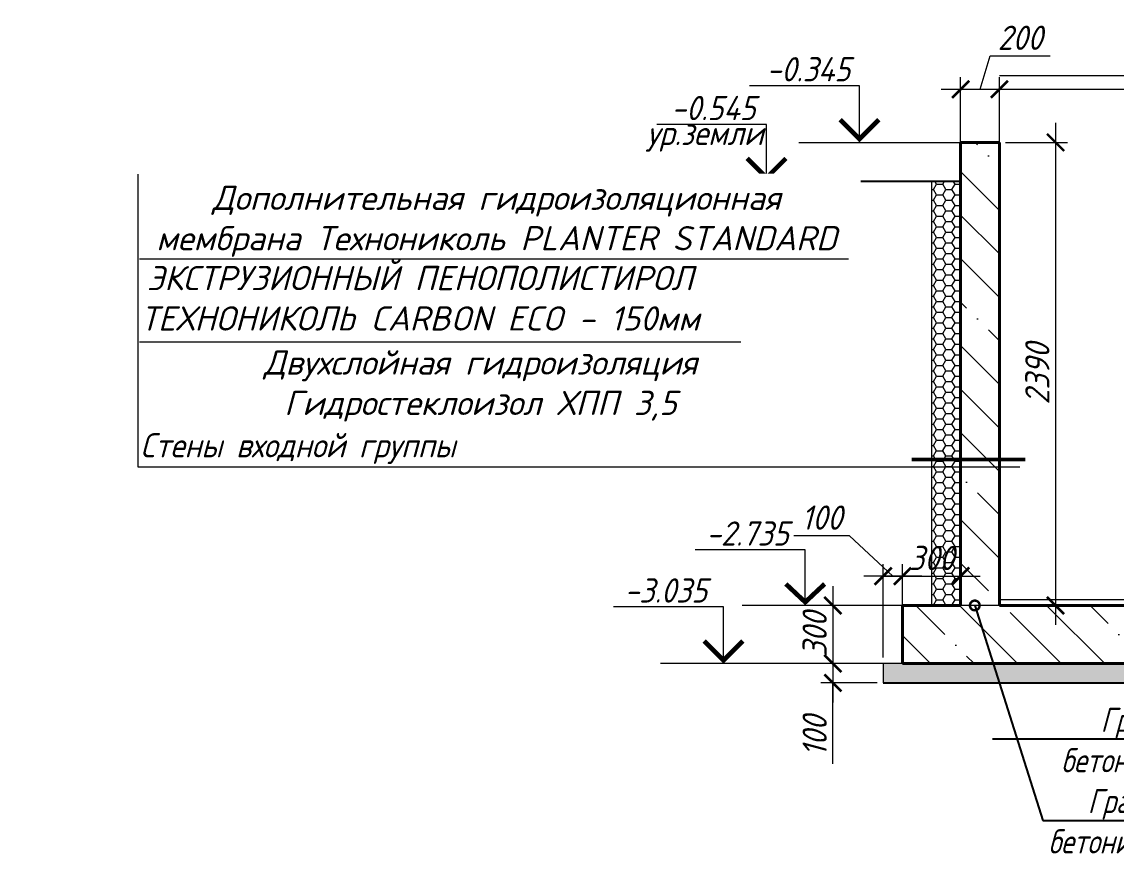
# Model space of a CAD drawing. Header units: millimetres. Extents: x 504091 to 2165846, y 135022 to 442887.
# Drawn here: x 1488754 to 1494398, y 258299 to 262630 of the extents above; entities that cross this region are included whole.
import ezdxf
from ezdxf import colors
from ezdxf.entities.mleader import LeaderData, LeaderLine
from ezdxf.math import Vec2, Vec3

# ---------------------------------------------------------------- set-up
doc = ezdxf.new("R2010")
doc.units = ezdxf.units.MM
doc.linetypes.add('IMPORT-ADSK_Штриховая_ш3 п1_5 _2_', pattern=[4.5, 3, -1.5])
doc.layers.get('Defpoints').update_dxf_attribs({"color": 255})
doc.layers.add('PS_Выноски', color=7, linetype='Continuous')
doc.layers.add('SGRAND', color=7, linetype='Continuous')
for name, color, linetype, lineweight in [('S-STRS', 31, 'Continuous', 9), ('Монолит тонкий', 204, 'Continuous', 9), ('Размер', 7, 'Continuous', 13), ('размеры', 7, 'Continuous', 9), ('Размеры КР', 164, 'Continuous', 9), ('СПДС_+АР_Выноски', 4, 'Continuous', 9)]:
    doc.layers.add(name, color=color, linetype=linetype, lineweight=lineweight)
doc.styles.add('GOST 2.304_new', font='isocpeur.ttf', dxfattribs={"width": 0.9, "oblique": 15})
doc.linetypes.add('zem', pattern='A,1.9,[130,ltypeshp.shx,S=2.4,R=135,X=0.5,Y=-1.8],2,[130,ltypeshp.shx,S=2.4,R=135,X=0.5,Y=-1.8],2,[130,ltypeshp.shx,S=2.4,R=135,X=0.5,Y=-1.8],3.8', length=9.7)
doc.linetypes.add('зигзаг', pattern='A,0.00254,-5.08,[131,ltypeshp.shx,S=5.08,R=0,X=-5.08,Y=0],-10.16,[131,ltypeshp.shx,S=5.08,R=180,X=5.08,Y=0],-5.08', length=20.32254)
doc.dimstyles.new('SPDS 1_50', dxfattribs={"dimscale": 50, "dimtxt": 2.5, "dimasz": 1.77, "dimexe": 1.25, "dimexo": 0.625, "dimtad": 1, "dimdec": 0, "dimrnd": 0.001, "dimzin": 9, "dimtxsty": 'GOST 2.304_new', "dimblk": 'ARCHTICK', "dimcen": 2.5, "dimdle": 2, "dimclrt": 256, "dimadec": 0, "dimazin": 2, "dimtfac": 0.75, "dimtdec": 0, "dimtmove": 1, "dimatfit": 3, "dimfxl": 0, "dimtolj": 1, "dimlwd": 9, "dimlwe": 9, "dimarcsym": 0})

# ---------------------------------------------------------------- blocks, each defined once
blk = doc.blocks.new('_DotSmall')
at = {"color": 0, "linetype": 'ByBlock', "lineweight": 35, "const_width": 0.5}
blk.add_lwpolyline([(-0.0625, 0, 1), (0.0625, 0, 1)], format="xyb", close=True, dxfattribs=at)
blk = doc.blocks.new('_ArchTick')
at = {"color": 0, "linetype": 'ByBlock', "const_width": 0.15}
blk.add_lwpolyline([(-0.5, -0.5), (0.5, 0.5)], dxfattribs=at)
blk = doc.blocks.new('*D3632')
at = {"layer": 'Defpoints', "color": 0, "lineweight": 20, "transparency": 16777216}
for p in [(1493296.4, 259618.7), (1492937.3, 259318.7), (1493296.4, 259318.7)]:
    blk.add_point(p, dxfattribs=at)
at = {"layer": 'Размеры КР', "color": 0, "lineweight": 9, "transparency": 16777216}
for p, q in [((1492937.3, 259718.7), (1492937.3, 259218.7)), ((1493265.1, 259618.7), (1492874.8, 259618.7)), ((1493265.1, 259318.7), (1492874.8, 259318.7))]:
    blk.add_line(p, q, dxfattribs=at)
at = {"layer": 'Размеры КР', "color": 0, "lineweight": 9, "transparency": 16777216, "xscale": 88.5, "yscale": 88.5, "zscale": 88.5}
for p, rotation in [((1492937.3, 259618.7), 90), ((1492937.3, 259318.7), 270)]:
    blk.add_blockref('_ArchTick', p, dxfattribs=dict(at, rotation=rotation))
at = {"layer": 'Размеры КР', "lineweight": 20, "transparency": 16777216, "insert": (1492843.5, 259468.7), "char_height": 125, "attachment_point": 5, "rotation": 90, "style": 'GOST 2.304_new'}
blk.add_mtext('\\A1;300', dxfattribs=at)
blk = doc.blocks.new('*D3633')
at = {"layer": 'Defpoints', "color": 0, "lineweight": 20, "transparency": 16777216}
for p in [(1493596.4, 259770.1), (1493296.4, 259618.7), (1493596.4, 259618.7)]:
    blk.add_point(p, dxfattribs=at)
at = {"layer": 'Размеры КР', "color": 0, "lineweight": 9, "transparency": 16777216}
for p, q in [((1493296.4, 259650), (1493296.4, 259832.6)), ((1493596.4, 259650), (1493596.4, 259832.6)), ((1493196.4, 259770.1), (1493696.4, 259770.1))]:
    blk.add_line(p, q, dxfattribs=at)
at = {"layer": 'Размеры КР', "color": 0, "lineweight": 9, "transparency": 16777216, "xscale": 88.5, "yscale": 88.5, "zscale": 88.5, "rotation": 180}
blk.add_blockref('_ArchTick', (1493296.4, 259770.1), dxfattribs=at)
at = {"layer": 'Размеры КР', "color": 0, "lineweight": 9, "transparency": 16777216, "xscale": 88.5, "yscale": 88.5, "zscale": 88.5}
blk.add_blockref('_ArchTick', (1493596.4, 259770.1), dxfattribs=at)
at = {"layer": 'Размеры КР', "lineweight": 20, "transparency": 16777216, "insert": (1493446.4, 259863.8), "char_height": 125, "attachment_point": 5, "style": 'GOST 2.304_new'}
blk.add_mtext('\\A1;300', dxfattribs=at)
blk = doc.blocks.new('*D3634')
at = {"layer": 'Defpoints', "color": 0, "lineweight": 20, "transparency": 16777216}
for p in [(1493196.4, 259318.7), (1492937.3, 259218.7), (1493196.4, 259218.7)]:
    blk.add_point(p, dxfattribs=at)
at = {"layer": 'Размеры КР', "color": 0, "lineweight": 9, "transparency": 16777216}
for p, q in [((1492937.3, 259418.7), (1492937.3, 259118.7)), ((1493165.1, 259318.7), (1492874.8, 259318.7)), ((1493165.1, 259218.7), (1492874.8, 259218.7)), ((1492937.3, 258800.7), (1492937.3, 259218.7))]:
    blk.add_line(p, q, dxfattribs=at)
at = {"layer": 'Размеры КР', "color": 0, "lineweight": 9, "transparency": 16777216, "xscale": 88.5, "yscale": 88.5, "zscale": 88.5}
for p, rotation in [((1492937.3, 259318.7), 90), ((1492937.3, 259218.7), 270)]:
    blk.add_blockref('_ArchTick', p, dxfattribs=dict(at, rotation=rotation))
at = {"layer": 'Размеры КР', "lineweight": 20, "transparency": 16777216, "insert": (1492843.5, 258944.4), "char_height": 125, "attachment_point": 5, "rotation": 90, "style": 'GOST 2.304_new'}
blk.add_mtext('\\A1;100', dxfattribs=at)
blk = doc.blocks.new('*D3635')
at = {"layer": 'Defpoints', "color": 0, "lineweight": 20, "transparency": 16777216}
for p in [(1493196.4, 259770.1), (1493196.4, 259318.7), (1493296.4, 259318.7)]:
    blk.add_point(p, dxfattribs=at)
at = {"layer": 'Размеры КР', "color": 0, "lineweight": 9, "transparency": 16777216}
for p, q in [((1493023.5, 259978.5), (1492736.3, 259978.5)), ((1493246.4, 259770.1), (1493023.5, 259978.5)), ((1493196.4, 259350), (1493196.4, 259832.6)), ((1493296.4, 259350), (1493296.4, 259832.6)), ((1493396.4, 259770.1), (1493096.4, 259770.1))]:
    blk.add_line(p, q, dxfattribs=at)
at = {"layer": 'Размеры КР', "color": 0, "lineweight": 9, "transparency": 16777216, "xscale": 88.5, "yscale": 88.5, "zscale": 88.5, "rotation": 180}
blk.add_blockref('_ArchTick', (1493196.4, 259770.1), dxfattribs=at)
at = {"layer": 'Размеры КР', "color": 0, "lineweight": 9, "transparency": 16777216, "xscale": 88.5, "yscale": 88.5, "zscale": 88.5}
blk.add_blockref('_ArchTick', (1493296.4, 259770.1), dxfattribs=at)
at = {"layer": 'Размеры КР', "lineweight": 20, "transparency": 16777216, "insert": (1492879.9, 260072.2), "char_height": 125, "attachment_point": 5, "style": 'GOST 2.304_new'}
blk.add_mtext('\\A1;100', dxfattribs=at)
blk = doc.blocks.new('*D3643')
at = {"layer": 'Defpoints', "color": 0, "lineweight": 20, "transparency": 16777216}
for p in [(1493796.4, 262282.8), (1493596.4, 261838.7), (1493796.4, 261838.7)]:
    blk.add_point(p, dxfattribs=at)
at = {"layer": 'Размеры КР', "color": 0, "lineweight": 9, "transparency": 16777216}
for p, q in [((1493696.4, 262282.8), (1493748, 262454.7)), ((1493748, 262454.7), (1494057.7, 262454.7)), ((1493596.4, 261870), (1493596.4, 262345.3)), ((1493796.4, 261870), (1493796.4, 262345.3)), ((1493496.4, 262282.8), (1493896.4, 262282.8))]:
    blk.add_line(p, q, dxfattribs=at)
at = {"layer": 'Размеры КР', "color": 0, "lineweight": 9, "transparency": 16777216, "xscale": 88.5, "yscale": 88.5, "zscale": 88.5, "rotation": 180}
blk.add_blockref('_ArchTick', (1493596.4, 262282.8), dxfattribs=at)
at = {"layer": 'Размеры КР', "color": 0, "lineweight": 9, "transparency": 16777216, "xscale": 88.5, "yscale": 88.5, "zscale": 88.5}
blk.add_blockref('_ArchTick', (1493796.4, 262282.8), dxfattribs=at)
at = {"layer": 'Размеры КР', "lineweight": 20, "transparency": 16777216, "insert": (1493902.8, 262548.5), "char_height": 125, "attachment_point": 5, "style": 'GOST 2.304_new'}
blk.add_mtext('\\A1;200', dxfattribs=at)
blk = doc.blocks.new('*D3644')
at = {"layer": 'Defpoints', "color": 0, "lineweight": 20, "transparency": 16777216}
for p in [(1495391.4, 262282.8), (1493796.4, 261838.7), (1495391.4, 259818.7)]:
    blk.add_point(p, dxfattribs=at)
at = {"layer": 'Размеры КР', "color": 0, "lineweight": 9, "transparency": 16777216}
for p, q in [((1493796.4, 261870), (1493796.4, 262345.3)), ((1495391.4, 259850), (1495391.4, 262345.3)), ((1493696.4, 262282.8), (1495491.4, 262282.8))]:
    blk.add_line(p, q, dxfattribs=at)
at = {"layer": 'Размеры КР', "color": 0, "lineweight": 9, "transparency": 16777216, "xscale": 88.5, "yscale": 88.5, "zscale": 88.5, "rotation": 180}
blk.add_blockref('_ArchTick', (1493796.4, 262282.8), dxfattribs=at)
at = {"layer": 'Размеры КР', "color": 0, "lineweight": 9, "transparency": 16777216, "xscale": 88.5, "yscale": 88.5, "zscale": 88.5}
blk.add_blockref('_ArchTick', (1495391.4, 262282.8), dxfattribs=at)
at = {"layer": 'Размеры КР', "lineweight": 20, "transparency": 16777216, "insert": (1494593.9, 262376.6), "char_height": 125, "attachment_point": 5, "style": 'GOST 2.304_new'}
blk.add_mtext('\\A1;1595', dxfattribs=at)
blk = doc.blocks.new('*D3802')
at = {"layer": 'Defpoints', "color": 0, "lineweight": 20, "transparency": 16777216}
for p in [(1493796.4, 262008.7), (1494032.1, 259618.7), (1494085.8, 259618.7)]:
    blk.add_point(p, dxfattribs=at)
at = {"layer": 'Размеры КР', "color": 0, "lineweight": 9, "transparency": 16777216}
for p, q in [((1494085.8, 262108.7), (1494085.8, 259518.7)), ((1493827.6, 262008.7), (1494148.3, 262008.7)), ((1494063.3, 259618.7), (1494148.3, 259618.7))]:
    blk.add_line(p, q, dxfattribs=at)
at = {"layer": 'Размеры КР', "color": 0, "lineweight": 9, "transparency": 16777216, "xscale": 88.5, "yscale": 88.5, "zscale": 88.5}
for p, rotation in [((1494085.8, 262008.7), 90), ((1494085.8, 259618.7), 270)]:
    blk.add_blockref('_ArchTick', p, dxfattribs=dict(at, rotation=rotation))
at = {"layer": 'Размеры КР', "lineweight": 20, "transparency": 16777216, "insert": (1493992, 260813.7), "char_height": 125, "attachment_point": 5, "rotation": 90, "style": 'GOST 2.304_new'}
blk.add_mtext('\\A1;2390', dxfattribs=at)

msp = doc.modelspace()

# ---------------------------------------------------------------- hatches: boundary and pattern name
at = {"layer": 'SGRAND', "lineweight": 20}
h = msp.add_hatch(dxfattribs=at)
h.set_pattern_fill('ANSI35', color=256, scale=50, angle=90)
h.set_pattern_definition([(135, (-22127.78, 10267.22), (-224.5064, -224.5064), []), (135, (-22127.78, 10491.73), (-224.5064, -224.5064), [396.875, -79.375, 0, -79.375])])
h.paths.add_polyline_path([(1497313.951, 259621.7394), (1495841.3914, 259621.7394), (1495841.3914, 259618.7394), (1495600.8213, 259618.7394, -0.325501991), (1495596.4901, 259612.7912, -0.508862313), (1495588.3213, 259618.7394), (1495391.3914, 259618.7394), (1493796.3914, 259618.7394), (1493675.5402, 259618.7394, -0.350409968), (1493670.6702, 259612.6436, -0.481031722), (1493663.0402, 259618.7394), (1493596.3914, 259618.7394), (1493296.3914, 259618.7394), (1493296.3914, 259318.7394), (1497410.2426, 259318.7394)])
h.paths.add_polyline_path([(1493796.3914, 262008.7394), (1493596.3914, 262008.7394), (1493596.3914, 259940.7461), (1493667.9102, 259624.8351, -0.481031722), (1493675.5402, 259618.7394), (1493796.3914, 259618.7394)])
h.paths.add_polyline_path([(1493596.3914, 259940.7461), (1493596.3914, 259618.7394), (1493663.0402, 259618.7394, -0.350409968), (1493667.9102, 259624.8351)], flags=17)
h.paths.add_polyline_path([(1498211.2732, 261608.7394), (1498471.3914, 261608.7394), (1498471.3914, 259621.7394), (1498565.9084, 259621.7394, -0.592748978), (1498576.8743, 259621.7394), (1498671.3914, 259621.7394), (1498671.3914, 261808.7394), (1497891.3914, 261808.7394), (1497891.3914, 261609.7394), (1497641.3914, 261609.7394), (1497641.3914, 261410.7394), (1497391.3914, 261410.7394), (1497391.3914, 261211.7394), (1497141.3914, 261211.7394), (1497141.3914, 261012.7394), (1496891.3914, 261012.7394), (1496891.3914, 260813.7394), (1496641.3914, 260813.7394), (1496641.3914, 260614.7394), (1496391.3914, 260614.7394), (1496391.3914, 260415.7394), (1496141.3914, 260415.7394), (1496141.3914, 260216.7394), (1495891.3914, 260216.7394), (1495891.3914, 260017.7394), (1495641.3914, 260017.7394), (1495641.3914, 259818.7394), (1495530.0528, 259818.7394), (1495592.6525, 259624.6875, -0.508862313), (1495600.8213, 259618.7394), (1495841.3914, 259618.7394), (1495841.3914, 259722.3134)])
h.paths.add_polyline_path([(1495530.0528, 259818.7394), (1495391.3914, 259818.7394), (1495391.3914, 259618.7394), (1495588.3213, 259618.7394, -0.325501991), (1495592.6525, 259624.6875)])
h.paths.add_polyline_path([(1498574.3393, 259613.2283, -0.745570531), (1498565.9084, 259621.7394), (1498471.3914, 259621.7394), (1497313.951, 259621.7394), (1497410.2426, 259318.7394), (1498731.8666, 259318.7394)])
h.paths.add_polyline_path([(1498971.3914, 259618.7394), (1498671.3914, 259618.7394), (1498671.3914, 259621.7394), (1498576.8743, 259621.7394, -0.416988488), (1498574.3393, 259613.2283), (1498731.8666, 259318.7394), (1498971.3914, 259318.7394)])
h = msp.add_hatch(dxfattribs=at)
h.set_pattern_fill('HONEY', color=256, scale=10)
h.paths.add_polyline_path([(1493596.3914, 261808.7394), (1493446.3914, 261808.7394), (1493446.3914, 259618.7394), (1493596.3914, 259618.7394)])
h.paths.add_polyline_path([(1493258.784, 259721.1521), (1493557.534, 259721.1521), (1493637.3481, 260019.0224), (1493338.5981, 260019.0224)], flags=9)
h = msp.add_hatch(dxfattribs=at)
h.set_pattern_fill('AR-CONC', color=256, scale=0.5)
h.set_pattern_definition([(50, (326613.8, 19549.95), (91.0923345, -7.969543), [9.525, -104.775]), (355, (326613.8, 19549.95), (-17.621711, 95.5284226), [7.62, -83.820292]), (100.451445, (326621.39, 19549.28), (73.4706235, 87.558876), [8.0950044, -89.045122]), (46.1842, (326613.8, 19575.35), (135.53952, -21.021164), [14.2875, -157.1625]), (96.635558, (326625.1, 19573.6), (118.702067, 123.713062), [12.142512, -133.567804]), (351.184151, (326613.8, 19575.35), (118.702067, 123.713062), [11.429984, -125.729866]), (21, (326626.5, 19569), (75.8071956, -51.132599), [9.525, -104.775]), (326, (326626.5, 19569), (30.901014, 92.093983), [7.62, -83.82]), (71.451445, (326632.82, 19564.74), (106.7082096, 40.9613844), [8.0950044, -89.044969]), (37.5, (326613.802, 19549.948), (1.5443016, 42.2775194), [0, -82.804, 0, -85.09, 0, -84.1375]), (7.5, (326613.8, 19549.95), (33.4098313, 50.0902874), [0, -48.514, 0, -80.899, 0, -32.0675]), (327.5, (326585.48, 19549.948), (67.7952976, -2.864372), [0, -31.75, 0, -99.06, 0, -131.445]), (317.5, (326572.78, 19549.95), (74.0645907, 12.7132455), [0, -41.275, 0, -65.786, 0, -93.345])])
h.paths.add_polyline_path([(1499071.3914, 259318.7394), (1493775.9214, 259318.7394), (1492005.9214, 259318.7394), (1493196.3914, 259318.7394), (1493196.3914, 259218.7394), (1499071.3914, 259218.7394)])

# ---------------------------------------------------------------- linework, layer by layer
at = {"layer": 'Defpoints', "lineweight": 20}
msp.add_line((1493796.3914, 262353.7394), (1500790.4241, 262353.7394), dxfattribs=at)
at = {"layer": 'PS_Выноски', "linetype": 'zem', "ltscale": 0.5}
msp.add_line((1492256.6832, 261808.7394), (1493596.3914, 261808.7394), dxfattribs=at)
at = {"layer": 'PS_Выноски', "linetype": 'zem'}
msp.add_line((1493196.3914, 259218.7394), (1499071.3914, 259218.7394), dxfattribs=at)
at = {"layer": 'S-STRS', "color": 18, "linetype": 'IMPORT-ADSK_Штриховая_ш3 п1_5 _2_', "true_color": 0x000000}
msp.add_line((1493796.3914, 259648.7394), (1495371.3914, 259648.7394), dxfattribs=at)
at = {"layer": 'SGRAND', "lineweight": 20}
for p, q in [((1493446.3914, 261808.7394), (1493446.3914, 259618.7394)), ((1493296.3914, 259318.7394), (1493196.3914, 259318.7394)), ((1493196.3914, 259318.7394), (1493196.3914, 259218.7394))]:
    msp.add_line(p, q, dxfattribs=at)
at = {"layer": 'Монолит тонкий', "lineweight": 40, "ltscale": 100}
for p, q in [((1493596.3914, 262008.7394), (1493596.3914, 259618.7394)), ((1493596.3914, 262008.7394), (1493796.3914, 262008.7394)), ((1493796.3914, 262008.7394), (1493796.3914, 259618.7394)), ((1493296.3914, 259618.7394), (1493296.3914, 259318.7394)), ((1493296.3914, 259618.7394), (1493596.3914, 259618.7394)), ((1493796.3914, 259618.7394), (1495391.3914, 259618.7394)), ((1493296.3914, 259318.7394), (1498971.3914, 259318.7394))]:
    msp.add_line(p, q, dxfattribs=at)
at = {"layer": 'размеры', "ltscale": 50}
for points in [[(1493074.922, 262008.7394), (1493074.922, 262301.043), (1492507.8005, 262301.043)], [(1492595.2074, 261808.7394), (1492595.2074, 262101.043), (1492029.0858, 262101.043)], [(1492794.7308, 259618.7394), (1492794.7308, 259905.043), (1492227.6093, 259905.043)], [(1492373.1026, 259318.7394), (1492373.1026, 259611.043), (1491805.981, 259611.043)]]:
    msp.add_lwpolyline(points, dxfattribs=at)
at = {"layer": 'размеры', "ltscale": 50, "const_width": 24}
for points in [[(1492974.922, 262125.7099), (1493074.922, 262025.7099), (1493174.922, 262125.7099)], [(1492495.2074, 261925.7099), (1492595.2074, 261825.7099), (1492695.2074, 261925.7099)], [(1492894.7308, 259729.7099), (1492794.7308, 259635.7099), (1492694.7308, 259729.7099)], [(1492473.1026, 259435.7099), (1492373.1026, 259335.7099), (1492273.1026, 259435.7099)]]:
    msp.add_lwpolyline(points, dxfattribs=at)
at = {"layer": 'Размеры КР', "lineweight": 20}
for p, q in [((1492761.274, 262008.7394), (1493597.3914, 262008.7394)), ((1493296.3914, 259618.7394), (1492469.097, 259618.7394)), ((1492874.7631, 259318.7394), (1492047.4688, 259318.7394))]:
    msp.add_line(p, q, dxfattribs=at)
at = {"layer": 'Размеры КР', "lineweight": 50}
msp.add_line((1493929.0974, 260372.1323), (1493344.7723, 260372.1323), dxfattribs=at)
at = {"layer": 'Размеры КР', "linetype": 'зигзаг', "lineweight": 20}
msp.add_line((1493796.3914, 259618.7394), (1493596.3914, 259618.7394), dxfattribs=at)
at = {"layer": 'СПДС_+АР_Выноски', "color": 251, "ltscale": 100, "true_color": 0x636466}
for p, q in [((1492462.2253, 260557.9535), (1489361.459, 260557.9535)), ((1493900.8625, 260332.9535), (1489353.2894, 260332.9535))]:
    msp.add_line(p, q, dxfattribs=at)

# ---------------------------------------------------------------- texts
at = {"layer": 'размеры', "ltscale": 50, "style": 'GOST 2.304_new', "oblique": 15, "width": 0.9}
for s, p in [('-0.345', (1492594.3082, 262323.5162)), ('-0.545', (1492103.3435, 262123.5162)), ('ур.земли', (1491976.6984, 261994.6657)), ('-2.735', (1492283.3134, 259927.5162)), ('-3.035', (1491861.6852, 259633.5162))]:
    msp.add_text(s, height=125, dxfattribs=at).set_placement(p)
at = {"layer": 'СПДС_+АР_Выноски', "color": 7, "ltscale": 100, "style": 'GOST 2.304_new', "oblique": 15, "width": 0.9}
msp.add_text('Стены входной группы', height=125, dxfattribs=at).set_placement((1489365.2378, 260382.9535))

# ---------------------------------------------------------------- dimensions: what is measured, and where the dimension line sits
at = {"layer": 'Размеры КР', "lineweight": 20}
for base, p1, p2, picture, middle in [((1493796.3914, 262282.8288), (1493596.3914, 261838.7394), (1493796.3914, 261838.7394), '*D3643', (1493779.2039, 262548.4538)), ((1495391.3914, 262282.8288), (1493796.3914, 261838.7394), (1495391.3914, 259818.7394), '*D3644', (1494593.8914, 262376.5788))]:
    dim = msp.add_linear_dim(base=base, p1=p1, p2=p2, dimstyle='SPDS 1_50', dxfattribs=at)
    dim.commit()
    dim.dimension.update_dxf_attribs({"geometry": picture, "text_midpoint": middle})
dim = msp.add_linear_dim(base=(1494085.7585, 259618.7394), p1=(1493796.3914, 262008.7394), p2=(1494032.086, 259618.7394), angle=90, dimstyle='SPDS 1_50', dxfattribs=at)
dim.commit()
dim.dimension.update_dxf_attribs({"geometry": '*D3802', "text_midpoint": (1493992.0085, 260813.7394)})
for base, p1, p2, angle, picture, middle in [((1493196.3914, 259770.0872), (1493296.3914, 259318.7394), (1493196.3914, 259318.7394), 180, '*D3635', (1492992.2934, 259978.4576)), ((1493596.3914, 259770.0872), (1493296.3914, 259618.7394), (1493596.3914, 259618.7394), 180, '*D3633', (1493446.3914, 259770.0872)), ((1492937.2631, 259318.7394), (1493296.3914, 259618.7394), (1493296.3914, 259318.7394), 90, '*D3632', (1492937.2631, 259468.7394)), ((1492937.2631, 259218.7394), (1493196.3914, 259318.7394), (1493196.3914, 259218.7394), 90, '*D3634', (1492902.312, 258944.3643))]:
    dim = msp.add_linear_dim(base=base, p1=p1, p2=p2, angle=angle, dimstyle='SPDS 1_50', dxfattribs=at)
    dim.commit()
    dim.dimension.update_dxf_attribs({"geometry": picture, "text_midpoint": middle, "dimtype": 160})

# ---------------------------------------------------------------- leaders
at = {"layer": 'Размер', "ltscale": 20}
ml = msp.add_multileader_mtext('Standard', dxfattribs=at)
ml.set_content('\\A1;{\\W0.8;Граница бетонирования}', color=256, style='GOST 2.304_new')
ml.set_leader_properties()
ml.set_arrow_properties(name='DOTSMALL')
ml.build(insert=Vec2(0, 0))
ml.multileader.update_dxf_attribs({"text_left_attachment_type": 6, "text_right_attachment_type": 6, "dogleg_length": 1, "arrow_head_size": 100})
ctx = ml.context
ctx.base_point, ctx.char_height, ctx.arrow_head_size, ctx.landing_gap_size, ctx.plane_origin = Vec3(1494040.9281, 258509.5469), 125, 100, 0, Vec3(1513949.3915, 404688.4574)
ctx.left_attachment, ctx.right_attachment, ctx.text_align_type = 6, 6, 1
notes = []
notes.append((ctx, [(0, (1, 1, 0), (1494020.9281, 258509.5469), (1, 0), 20, [(0, [(1493669.2902, 259618.7394)], 0, [])])]))
ctx.mtext.insert, ctx.mtext.width, ctx.mtext.alignment, ctx.mtext.flow_direction = Vec3(1494517.675, 258672.0469), 1286.674802, 2, 5
ml = msp.add_multileader_mtext('Standard', dxfattribs=at)
ml.set_content('\\A1;{\\W0.8;Граница бетонирования}', color=256, style='GOST 2.304_new')
ml.set_leader_properties()
ml.set_arrow_properties(name='DOTSMALL')
ml.build(insert=Vec2(0, 0))
ml.multileader.update_dxf_attribs({"text_left_attachment_type": 6, "text_right_attachment_type": 6, "dogleg_length": 1, "arrow_head_size": 100})
ctx = ml.context
ctx.base_point, ctx.char_height, ctx.arrow_head_size, ctx.landing_gap_size, ctx.plane_origin = Vec3(1494107.4626, 258928.4433), 125, 100, 0, Vec3(1516906.7515, 404784.9339)
ctx.left_attachment, ctx.right_attachment, ctx.text_align_type = 6, 6, 1
notes.append((ctx, [(1, (1, 1, 0), (1495080.9562, 258928.4433), (-1, 0), 20, [(1, [(1495594.5713, 259618.7394)], 0, [])])]))
ctx.mtext.insert, ctx.mtext.width, ctx.mtext.alignment, ctx.mtext.flow_direction = Vec3(1494584.2094, 259090.9433), 1286.674802, 2, 5
for ctx, leaders in notes:
    for number, flags, end, landing, length, lines in leaders:
        leader = LeaderData()
        leader.index, (leader.has_last_leader_line, leader.has_dogleg_vector, leader.attachment_direction) = number, flags
        leader.last_leader_point, leader.dogleg_vector, leader.dogleg_length = Vec3(end), Vec3(landing), length
        for number, points, colour, breaks in lines:
            line = LeaderLine()
            line.index, line.vertices, line.color, line.breaks = number, Vec3.list(points), colors.encode_raw_color(colour), breaks
            leader.lines.append(line)
        ctx.leaders.append(leader)

# ---------------------------------------------------------------- next in the draw order: texts
at = {"layer": 'Размер', "ltscale": 20, "insert": (1491202.4529, 261784.9409), "char_height": 125, "width": 3630.396291, "attachment_point": 2, "style": 'GOST 2.304_new', "bg_fill": 2}
msp.add_mtext('\\A1;{\\W1;Дополнительная гидроизоляционная мембрана Технониколь PLANTER STANDARD}', dxfattribs=at)

# ---------------------------------------------------------------- next in the draw order: texts
at = {"layer": 'Размер', "ltscale": 20, "insert": (1490808.26, 261370.7773), "char_height": 125, "width": 3983.459268, "attachment_point": 2, "style": 'GOST 2.304_new', "bg_fill": 2}
msp.add_mtext('\\A1;{\\W1;ЭКСТРУЗИОННЫЙ ПЕНОПОЛИСТИРОЛ ТЕХНОНИКОЛЬ CARBON ECO - 150мм}', dxfattribs=at)

# ---------------------------------------------------------------- next in the draw order: linework, layer by layer
at = {"layer": 'СПДС_+АР_Выноски', "color": 251, "ltscale": 100, "true_color": 0x636466}
msp.add_line((1493017.6511, 261406.2495), (1489361.459, 261406.2495), dxfattribs=at)

# ---------------------------------------------------------------- next in the draw order: texts
at = {"layer": 'Размер', "ltscale": 20, "insert": (1491119.8299, 260934.8876), "char_height": 125, "width": 3454.252384, "attachment_point": 2, "style": 'GOST 2.304_new', "bg_fill": 2}
msp.add_mtext('\\A1;{\\W1;Двухслойная гидроизоляция Гидростеклоизол ХПП 3,5}', dxfattribs=at)

# ---------------------------------------------------------------- next in the draw order: linework, layer by layer
at = {"layer": 'СПДС_+АР_Выноски', "color": 251, "ltscale": 100, "true_color": 0x636466}
for p, q in [((1489353.2894, 260332.9535), (1489353.2894, 261845.1378)), ((1492462.2253, 260977.3087), (1489361.459, 260977.3087))]:
    msp.add_line(p, q, dxfattribs=at)

doc.saveas('drawing.dxf')
